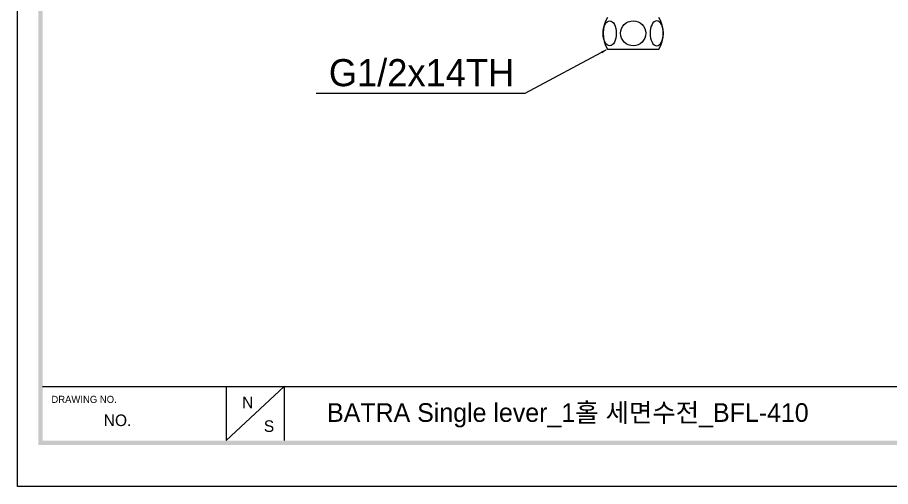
# Model space of a CAD drawing. Header units: millimetres. Extents: x 1091 to 1735, y 843 to 1297.
# Drawn here: x 1091.2 to 1413.3, y 843.5 to 1016.6 of the extents above; entities that cross this region are included whole.
import ezdxf

# ---------------------------------------------------------------- set-up
doc = ezdxf.new("R2010")
doc.units = ezdxf.units.MM
doc.layers.add('dim', color=1, linetype='Continuous', lineweight=35)
doc.layers.add('文字', color=1, linetype='Continuous')
doc.styles.add('Daelim Dimension', font='')
doc.styles.get('Daelim Dimension').set_extended_font_data('나눔고딕')

msp = doc.modelspace()

# ---------------------------------------------------------------- linework, layer by layer
at = {"color": 5}
msp.add_line((1100.53, 880.37), (1620.21, 880.37), dxfattribs=at)
at = {"color": 5, "ltscale": 40}
for p, q in [((1168.29, 880.37), (1168.29, 860.4)), ((1168.29, 880.37), (1168.29, 860.4)), ((1189.67, 880.37), (1168.29, 860.4)), ((1189.67, 880.37), (1168.29, 860.4)), ((1189.67, 880.37), (1189.67, 860.4)), ((1189.67, 880.37), (1189.67, 860.4))]:
    msp.add_line(p, q, dxfattribs=at)
at = {"color": 2}
msp.add_lwpolyline([(1091.24, 1297.22), (1735.44, 1297.22), (1735.44, 843.46), (1091.24, 843.46)], close=True, dxfattribs=at)
at = {"ltscale": 0.5}
msp.add_lwpolyline([(1091.24, 1297.22), (1735.44, 1297.22), (1735.44, 843.46), (1091.24, 843.46)], close=True, dxfattribs=at)
at = {"color": 5, "ltscale": 25.4}
msp.add_lwpolyline([(1308.28, 1004.52), (1278.41, 988.5), (1201.38, 988.5)], dxfattribs=at)
msp.add_solid([(1306.95, 1003.34), (1308.95, 1004.89), (1306.56, 1004.07)], dxfattribs=at)
at = {"color": 5, "ltscale": 40}
for points in [[(1098.88, 1289.58), (1100.53, 1289.58), (1098.88, 858.75), (1100.53, 860.4)], [(1727.8, 858.75), (1726.15, 860.4), (1098.88, 858.75), (1100.53, 860.4)]]:
    msp.add_trace(points, dxfattribs=at)
at = {"layer": '文字', "color": 0, "linetype": 'Continuous'}
msp.add_line((1308.95, 1004.89), (1327.85, 1004.89), dxfattribs=at)
msp.add_circle((1318.4, 1010.74), 4.63, dxfattribs=at)
for start, end in [(148.2431, 211.7569), (328.2431, 31.7569)]:
    msp.add_arc((1318.4, 1010.74), 11.12, start, end, dxfattribs=at)
msp.add_ellipse((1309.73, 1010.74), major_axis=(0, 4.63), ratio=0.527314, dxfattribs=at)
at = {"layer": '文字', "color": 0, "linetype": 'Continuous', "extrusion": (0, 0, -1)}
msp.add_ellipse((1327.07, 1010.74), major_axis=(0, 4.63), ratio=0.527314, dxfattribs=at)

# ---------------------------------------------------------------- texts
at = {"color": 5, "ltscale": 40, "style": 'Daelim Dimension'}
msp.add_text('DRAWING NO.', height=2.6158, dxfattribs=at).set_placement((1103.76, 874.33))
at = {"attachment_point": 1, "style": 'Daelim Dimension'}
for s, insert, char_height, width in [('N', (1174.11, 876.63), 4.28, 5.9741), ('NO.', (1123.08, 870.05), 4.281, 26.854), ('S', (1182.14, 867.9), 4.28, 5.9741)]:
    msp.add_mtext(s, dxfattribs=dict(at, insert=insert, char_height=char_height, width=width))
at = {"color": 2, "insert": (1205.48, 874.21), "char_height": 6.8796, "width": 265.407, "attachment_point": 1, "style": 'Daelim Dimension'}
msp.add_mtext('{\\f나눔고딕|b0|i0|c129|p50;BATRA Single lever_1홀 세면수전_BFL-410}', dxfattribs=at)
at = {"layer": 'dim', "color": 7, "insert": (1240.31, 996.14), "char_height": 10, "attachment_point": 5, "style": 'Daelim Dimension'}
msp.add_mtext('\\A1;G1/2x14TH', dxfattribs=at)

doc.saveas('drawing.dxf')
